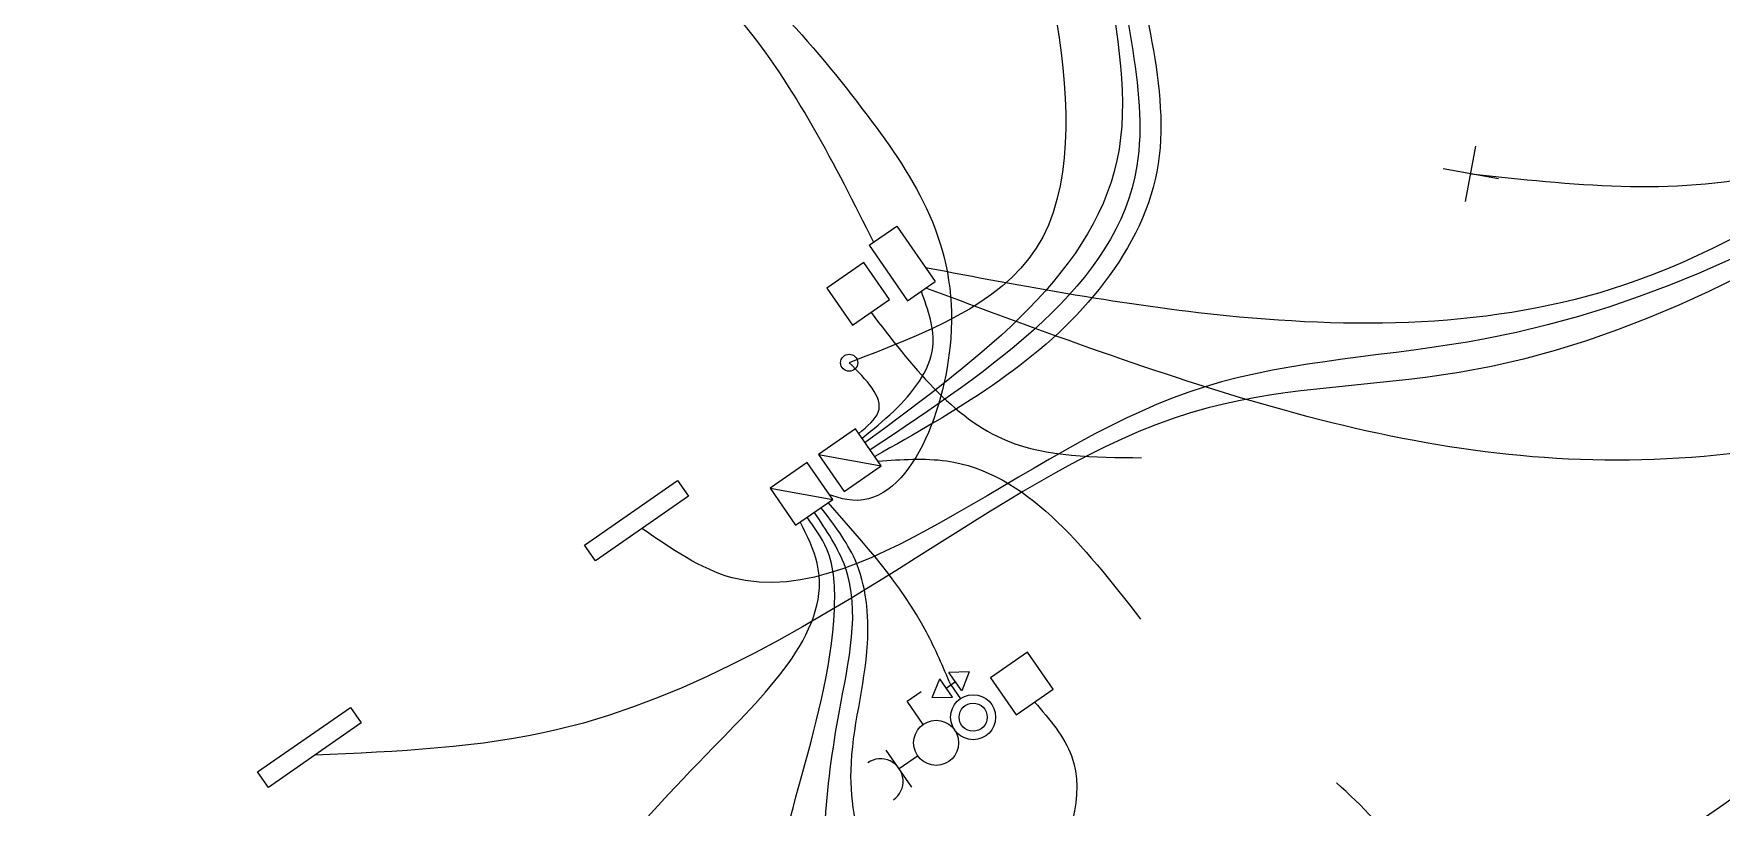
# Model space of a CAD drawing. Header units: metres. Extents: x 2747662.9 to 2747731.3, y 1250221.9 to 1250283.3.
# Drawn here: x 2747687.57 to 2747693.57, y 1250233.57 to 1250236.31 of the extents above; entities that cross this region are included whole.
import ezdxf

# ---------------------------------------------------------------- set-up
doc = ezdxf.new("R2010")
doc.units = ezdxf.units.M
doc.header["$MEASUREMENT"] = 0
doc.linetypes.add('EL_Boden', pattern=[900, 600, -300])
doc.layers.add('___elektro', color=7, linetype='Continuous')

msp = doc.modelspace()

# ---------------------------------------------------------------- linework, layer by layer
at = {"color": 30, "linetype": 'Continuous', "lineweight": 0, "true_color": 0xff8d1c}
msp.add_line((2747690.4664, 1250235.1455), (2747690.4664, 1250235.1455), dxfattribs=at)
msp.add_line((2747690.4664, 1250235.1455), (2747690.4664, 1250235.1455), dxfattribs=at)
for points in [[(2747689.5264, 1250234.4979), (2747689.8567, 1250234.7267)], [(2747689.8567, 1250234.7267), (2747689.8951, 1250234.6713)], [(2747689.8951, 1250234.6713), (2747689.5649, 1250234.4423)], [(2747689.5649, 1250234.4423), (2747689.5264, 1250234.4979)], [(2747688.364, 1250233.6927), (2747688.6943, 1250233.9215)], [(2747688.6943, 1250233.9215), (2747688.7327, 1250233.8661)], [(2747688.7327, 1250233.8661), (2747688.4025, 1250233.6372)], [(2747688.4025, 1250233.6372), (2747688.364, 1250233.6927)]]:
    msp.add_lwpolyline(points, dxfattribs=at)
msp.add_circle((2747690.4664, 1250235.1455), 0.0303, dxfattribs=at)
msp.add_circle((2747690.4664, 1250235.1455), 0.0303, dxfattribs=at)
at = {"color": 30, "linetype": 'EL_Boden', "lineweight": 0, "true_color": 0xff8d1c}
for points, knots in [([(2747696.3412, 1250239.0344), (2747696.4916, 1250238.8893), (2747696.642, 1250238.7442), (2747696.705, 1250238.5626), (2747696.7906, 1250238.3155), (2747696.7143, 1250238.0008), (2747696.5711, 1250237.7631), (2747696.5132, 1250237.667), (2747696.4443, 1250237.5835), (2747696.3715, 1250237.5032), (2747696.1565, 1250237.2662), (2747695.9066, 1250237.057), (2747695.6557, 1250236.853), (2747695.2296, 1250236.5064), (2747694.8006, 1250236.1748), (2747694.3395, 1250235.8701), (2747693.8156, 1250235.5239), (2747693.2502, 1250235.2125), (2747692.6344, 1250235.1107), (2747692.3372, 1250235.0615), (2747692.0283, 1250235.0612), (2747691.7423, 1250234.9854), (2747691.4063, 1250234.8963), (2747691.1021, 1250234.7029), (2747690.7968, 1250234.51), (2747690.3583, 1250234.233), (2747689.9177, 1250233.9569), (2747689.4313, 1250233.8423), (2747689.1534, 1250233.7769), (2747688.8605, 1250233.7643), (2747688.5676, 1250233.7516)], [0, 0, 0, 0, 1, 1, 1, 2, 2, 2, 3, 3, 3, 4, 4, 4, 5, 5, 5, 6, 6, 6, 7, 7, 7, 8, 8, 8, 9, 9, 9, 10, 10, 10, 10]), ([(2747696.3403, 1250239.0442), (2747696.4461, 1250238.8942), (2747696.5518, 1250238.7441), (2747696.607, 1250238.5708), (2747696.683, 1250238.332), (2747696.663, 1250238.0492), (2747696.5507, 1250237.8244), (2747696.5024, 1250237.7276), (2747696.437, 1250237.6416), (2747696.3671, 1250237.5598), (2747696.1723, 1250237.3318), (2747695.9431, 1250237.1371), (2747695.7122, 1250236.9456), (2747695.285, 1250236.5913), (2747694.8521, 1250236.2485), (2747694.384, 1250235.9475), (2747693.8751, 1250235.6201), (2747693.3245, 1250235.342), (2747692.726, 1250235.23), (2747692.3917, 1250235.1674), (2747692.0424, 1250235.1566), (2747691.7312, 1250235.0601), (2747691.4232, 1250234.9645), (2747691.1526, 1250234.7849), (2747690.8412, 1250234.6065), (2747690.585, 1250234.4598), (2747690.3011, 1250234.3139), (2747690.0507, 1250234.3818), (2747689.9394, 1250234.412), (2747689.8347, 1250234.4844), (2747689.73, 1250234.5568)], [0, 0, 0, 0, 1, 1, 1, 2, 2, 2, 3, 3, 3, 4, 4, 4, 5, 5, 5, 6, 6, 6, 7, 7, 7, 8, 8, 8, 9, 9, 9, 10, 10, 10, 10]), ([(2747691.0574, 1250236.9808), (2747691.1131, 1250236.7785), (2747691.1687, 1250236.5763), (2747691.2047, 1250236.3519), (2747691.2495, 1250236.0729), (2747691.2641, 1250235.7596), (2747691.1309, 1250235.5518), (2747691.0019, 1250235.3503), (2747690.7342, 1250235.2479), (2747690.4664, 1250235.1455)], [0, 0, 0, 0, 1, 1, 1, 2, 2, 2, 3, 3, 3, 3])]:
    msp.add_open_spline(points, degree=3, knots=knots, dxfattribs=at)
at = {"color": 30, "linetype": 'Continuous', "lineweight": 0, "true_color": 0xff8d1c}
for points, knots in [([(2747684.2586, 1250233.3701), (2747684.2353, 1250233.4451), (2747684.2121, 1250233.5201), (2747684.1996, 1250233.5944), (2747684.109, 1250234.1346), (2747684.5893, 1250234.6339), (2747685.0425, 1250235.0559), (2747685.6649, 1250235.6357), (2747686.2359, 1250236.0697), (2747686.848, 1250236.5088), (2747687.3297, 1250236.8543), (2747687.8368, 1250237.203), (2747688.3438, 1250237.5517)], [0, 0, 0, 0, 1, 1, 1, 2, 2, 2, 3, 3, 3, 4, 4, 4, 4]), ([(2747691.4135, 1250237.344), (2747691.3865, 1250237.3273), (2747691.3595, 1250237.3105), (2747691.3445, 1250237.2867), (2747691.325, 1250237.2561), (2747691.3256, 1250237.2136), (2747691.3266, 1250237.1723), (2747691.3315, 1250236.9644), (2747691.3473, 1250236.7842), (2747691.3757, 1250236.5915), (2747691.4093, 1250236.3637), (2747691.4606, 1250236.1186), (2747691.4255, 1250235.904), (2747691.3552, 1250235.475), (2747690.9394, 1250235.1684), (2747690.5236, 1250234.8618)], [0, 0, 0, 0, 1, 1, 1, 2, 2, 2, 3, 3, 3, 4, 4, 4, 5, 5, 5, 5]), ([(2747691.4577, 1250237.28), (2747691.4308, 1250237.2645), (2747691.404, 1250237.2491), (2747691.3875, 1250237.2281), (2747691.3461, 1250237.1755), (2747691.37, 1250237.0881), (2747691.3826, 1250237.0091), (2747691.3984, 1250236.9092), (2747691.396, 1250236.8227), (2747691.4022, 1250236.7328), (2747691.4224, 1250236.443), (2747691.5329, 1250236.117), (2747691.489, 1250235.8447), (2747691.4208, 1250235.4224), (2747690.9812, 1250235.1291), (2747690.5416, 1250234.8359)], [0, 0, 0, 0, 1, 1, 1, 2, 2, 2, 3, 3, 3, 4, 4, 4, 5, 5, 5, 5]), ([(2747691.5018, 1250237.216), (2747691.4748, 1250237.1981), (2747691.4479, 1250237.1802), (2747691.4334, 1250237.1568), (2747691.4039, 1250237.1091), (2747691.426, 1250237.0385), (2747691.4393, 1250236.9731), (2747691.458, 1250236.8808), (2747691.4591, 1250236.7991), (2747691.4676, 1250236.7152), (2747691.4978, 1250236.4168), (2747691.6218, 1250236.0917), (2747691.554, 1250235.796), (2747691.5198, 1250235.6467), (2747691.4367, 1250235.5049), (2747691.3359, 1250235.3841), (2747691.1272, 1250235.1337), (2747690.8425, 1250234.9731), (2747690.5578, 1250234.8125)], [0, 0, 0, 0, 1, 1, 1, 2, 2, 2, 3, 3, 3, 4, 4, 4, 5, 5, 5, 6, 6, 6, 6]), ([(2747689.5693, 1250236.8541), (2747689.7517, 1250236.6968), (2747689.9341, 1250236.5394), (2747690.0843, 1250236.3565), (2747690.2756, 1250236.1234), (2747690.4145, 1250235.8486), (2747690.5534, 1250235.5738)], [0, 0, 0, 0, 1, 1, 1, 2, 2, 2, 2]), ([(2747689.5857, 1250236.8656), (2747689.6735, 1250236.8177), (2747689.7613, 1250236.7698), (2747689.8443, 1250236.7149), (2747690.1143, 1250236.5363), (2747690.3344, 1250236.2838), (2747690.5302, 1250236.0244), (2747690.7004, 1250235.7989), (2747690.8523, 1250235.5682), (2747690.8272, 1250235.232), (2747690.8071, 1250234.9613), (2747690.6723, 1250234.6223), (2747690.4584, 1250234.6592), (2747690.4382, 1250234.6627), (2747690.4174, 1250234.6695), (2747690.3965, 1250234.6764)], [0, 0, 0, 0, 1, 1, 1, 2, 2, 2, 3, 3, 3, 4, 4, 4, 5, 5, 5, 5]), ([(2747692.6751, 1250235.8169), (2747693.0313, 1250235.7774), (2747693.3876, 1250235.738), (2747693.7425, 1250235.817), (2747694.1863, 1250235.9158), (2747694.6281, 1250236.1999), (2747695.0458, 1250236.104), (2747695.159, 1250236.078), (2747695.2703, 1250236.0242), (2747695.3817, 1250235.9703)], [0, 0, 0, 0, 1, 1, 1, 2, 2, 2, 3, 3, 3, 3]), ([(2747695.5552, 1250236.0905), (2747695.5194, 1250236.0966), (2747695.4836, 1250236.1027), (2747695.4475, 1250236.1085), (2747695.2871, 1250236.1344), (2747695.1219, 1250236.1544), (2747694.9629, 1250236.1448), (2747694.3611, 1250236.1082), (2747693.8471, 1250235.6464), (2747693.2655, 1250235.4369), (2747692.8028, 1250235.2702), (2747692.2973, 1250235.2631), (2747691.8078, 1250235.3122), (2747691.4454, 1250235.3485), (2747691.0917, 1250235.4156), (2747690.738, 1250235.4827)], [0, 0, 0, 0, 1, 1, 1, 2, 2, 2, 3, 3, 3, 4, 4, 4, 5, 5, 5, 5]), ([(2747692.3931, 1250232.8), (2747692.9508, 1250233.1579), (2747693.5086, 1250233.5158), (2747694.0089, 1250233.8911), (2747694.4919, 1250234.2534), (2747694.9213, 1250234.6319), (2747695.3792, 1250235.1815), (2747695.5148, 1250235.3443), (2747695.6529, 1250235.522), (2747695.6134, 1250235.6873), (2747695.596, 1250235.7601), (2747695.5442, 1250235.8305), (2747695.4923, 1250235.9009)], [0, 0, 0, 0, 1, 1, 1, 2, 2, 2, 3, 3, 3, 4, 4, 4, 4]), ([(2747695.4606, 1250235.8789), (2747695.4869, 1250235.8383), (2747695.5132, 1250235.7977), (2747695.5276, 1250235.7585), (2747695.6178, 1250235.5127), (2747695.2392, 1250235.3205), (2747694.8907, 1250235.1755), (2747693.7098, 1250234.6839), (2747692.8736, 1250234.7331), (2747691.9709, 1250234.9883), (2747691.5692, 1250235.1018), (2747691.1542, 1250235.2562), (2747690.7393, 1250235.4106)], [0, 0, 0, 0, 1, 1, 1, 2, 2, 2, 3, 3, 3, 4, 4, 4, 4]), ([(2747690.5122, 1250234.8781), (2747690.5501, 1250234.9083), (2747690.588, 1250234.9385), (2747690.6248, 1250234.9736), (2747690.6914, 1250235.037), (2747690.7545, 1250235.1166), (2747690.7638, 1250235.2012), (2747690.7708, 1250235.2653), (2747690.7469, 1250235.3323), (2747690.723, 1250235.3993)], [0, 0, 0, 0, 1, 1, 1, 2, 2, 2, 3, 3, 3, 3]), ([(2747690.544, 1250235.324), (2747690.6886, 1250235.1359), (2747690.8331, 1250234.9478), (2747691.0287, 1250234.868), (2747691.1698, 1250234.8105), (2747691.3373, 1250234.8093), (2747691.5049, 1250234.8082)], [0, 0, 0, 0, 1, 1, 1, 2, 2, 2, 2]), ([(2747690.5008, 1250234.8946), (2747690.5306, 1250234.919), (2747690.5604, 1250234.9435), (2747690.5699, 1250234.9701), (2747690.5889, 1250235.023), (2747690.5277, 1250235.0843), (2747690.4664, 1250235.1455)], [0, 0, 0, 0, 1, 1, 1, 2, 2, 2, 2]), ([(2747690.5691, 1250234.7961), (2747690.652, 1250234.8018), (2747690.7349, 1250234.8075), (2747690.8119, 1250234.7967), (2747691.0942, 1250234.7572), (2747691.298, 1250234.4962), (2747691.5018, 1250234.2351)], [0, 0, 0, 0, 1, 1, 1, 2, 2, 2, 2]), ([(2747692.5705, 1250231.7133), (2747692.3517, 1250231.8421), (2747692.1329, 1250231.9709), (2747691.9086, 1250232.0983), (2747691.4632, 1250232.3512), (2747690.9961, 1250232.5983), (2747690.7032, 1250233.0255), (2747690.5664, 1250233.2252), (2747690.4675, 1250233.4642), (2747690.473, 1250233.6979), (2747690.4765, 1250233.8472), (2747690.5225, 1250233.9944), (2747690.5315, 1250234.1482), (2747690.5375, 1250234.25), (2747690.5272, 1250234.3547), (2747690.4872, 1250234.4454), (2747690.4576, 1250234.5123), (2747690.4119, 1250234.5717), (2747690.3662, 1250234.631)], [0, 0, 0, 0, 1, 1, 1, 2, 2, 2, 3, 3, 3, 4, 4, 4, 5, 5, 5, 6, 6, 6, 6]), ([(2747690.8273, 1250234.0017), (2747690.8003, 1250234.065), (2747690.7732, 1250234.1282), (2747690.7411, 1250234.1885), (2747690.6509, 1250234.3577), (2747690.5212, 1250234.5031), (2747690.3915, 1250234.6485)], [0, 0, 0, 0, 1, 1, 1, 2, 2, 2, 2]), ([(2747689.111, 1250231.584), (2747689.1303, 1250232.0468), (2747689.1497, 1250232.5097), (2747689.3129, 1250232.892), (2747689.4502, 1250233.2135), (2747689.6893, 1250233.4781), (2747689.9842, 1250233.7797), (2747690.183, 1250233.983), (2747690.4073, 1250234.2031), (2747690.3524, 1250234.4335), (2747690.3408, 1250234.4821), (2747690.3168, 1250234.5311), (2747690.2928, 1250234.5802)], [0, 0, 0, 0, 1, 1, 1, 2, 2, 2, 3, 3, 3, 4, 4, 4, 4]), ([(2747690.3956, 1250232.2916), (2747690.2964, 1250232.5396), (2747690.1971, 1250232.7876), (2747690.1877, 1250233.0352), (2747690.1725, 1250233.4373), (2747690.3944, 1250233.8384), (2747690.4138, 1250234.2686), (2747690.4172, 1250234.3428), (2747690.4145, 1250234.4179), (2747690.3869, 1250234.4833), (2747690.3699, 1250234.5236), (2747690.3433, 1250234.5602), (2747690.3168, 1250234.5968)], [0, 0, 0, 0, 1, 1, 1, 2, 2, 2, 3, 3, 3, 4, 4, 4, 4]), ([(2747692.2168, 1250230.7096), (2747691.9932, 1250230.9369), (2747691.7696, 1250231.1643), (2747691.536, 1250231.4026), (2747691.0432, 1250231.9052), (2747690.5057, 1250232.4565), (2747690.3987, 1250233.1073), (2747690.3567, 1250233.3622), (2747690.3809, 1250233.6325), (2747690.432, 1250233.9095), (2747690.4644, 1250234.0852), (2747690.5076, 1250234.2637), (2747690.4529, 1250234.4185), (2747690.4287, 1250234.4868), (2747690.3854, 1250234.5506), (2747690.3422, 1250234.6144)], [0, 0, 0, 0, 1, 1, 1, 2, 2, 2, 3, 3, 3, 4, 4, 4, 5, 5, 5, 5]), ([(2747691.1253, 1250233.9404), (2747691.1785, 1250233.8786), (2747691.2316, 1250233.8169), (2747691.2569, 1250233.749), (2747691.3087, 1250233.6099), (2747691.2437, 1250233.4449), (2747691.1788, 1250233.2799)], [0, 0, 0, 0, 1, 1, 1, 2, 2, 2, 2]), ([(2747692.2984, 1250232.9234), (2747692.3767, 1250233.0877), (2747692.4551, 1250233.2519), (2747692.4121, 1250233.3889), (2747692.3815, 1250233.4863), (2747692.2897, 1250233.5699), (2747692.1978, 1250233.6536)], [0, 0, 0, 0, 1, 1, 1, 2, 2, 2, 2])]:
    msp.add_open_spline(points, degree=3, knots=knots, dxfattribs=at)
at = {"layer": '___elektro', "color": 30, "linetype": 'Continuous', "lineweight": 0, "true_color": 0xff8d1c}
for p, q in [((2747692.6571, 1250235.7183), (2747692.6929, 1250235.9151)), ((2747692.7734, 1250235.7989), (2747692.5766, 1250235.8346)), ((2747692.675, 1250235.8167), (2747692.675, 1250235.8168)), ((2747690.5369, 1250235.5624), (2747690.6355, 1250235.6307)), ((2747690.5697, 1250235.5851), (2747690.5698, 1250235.5852)), ((2747690.5862, 1250235.5965), (2747690.5862, 1250235.5965)), ((2747690.6026, 1250235.6079), (2747690.6027, 1250235.6079)), ((2747690.6191, 1250235.6193), (2747690.6191, 1250235.6193)), ((2747690.6355, 1250235.6307), (2747690.7722, 1250235.4334)), ((2747690.6469, 1250235.6142), (2747690.6469, 1250235.6143)), ((2747690.6583, 1250235.5978), (2747690.6583, 1250235.5978)), ((2747690.5369, 1250235.5624), (2747690.6735, 1250235.3651)), ((2747690.5482, 1250235.5459), (2747690.5483, 1250235.5459)), ((2747690.5533, 1250235.5737), (2747690.5533, 1250235.5738)), ((2747690.5596, 1250235.5295), (2747690.5597, 1250235.5295)), ((2747690.6697, 1250235.5814), (2747690.6697, 1250235.5814)), ((2747690.6811, 1250235.5649), (2747690.6811, 1250235.5649)), ((2747690.6924, 1250235.5485), (2747690.6925, 1250235.5485)), ((2747690.7038, 1250235.532), (2747690.7039, 1250235.5321)), ((2747690.5185, 1250235.501), (2747690.387, 1250235.4099)), ((2747690.6096, 1250235.3695), (2747690.5185, 1250235.501)), ((2747690.5299, 1250235.4846), (2747690.53, 1250235.4846)), ((2747690.571, 1250235.513), (2747690.5711, 1250235.5131)), ((2747690.5824, 1250235.4966), (2747690.5825, 1250235.4966)), ((2747690.5938, 1250235.4801), (2747690.5938, 1250235.4802)), ((2747690.7152, 1250235.5156), (2747690.7153, 1250235.5156)), ((2747690.7266, 1250235.4992), (2747690.7266, 1250235.4992)), ((2747690.738, 1250235.4827), (2747690.738, 1250235.4827)), ((2747690.7494, 1250235.4663), (2747690.7494, 1250235.4663)), ((2747690.387, 1250235.4099), (2747690.4781, 1250235.2784)), ((2747690.6052, 1250235.4637), (2747690.6052, 1250235.4637)), ((2747690.6166, 1250235.4473), (2747690.6166, 1250235.4473)), ((2747690.628, 1250235.4308), (2747690.628, 1250235.4309)), ((2747690.6394, 1250235.4144), (2747690.6394, 1250235.4144)), ((2747690.6735, 1250235.3651), (2747690.7722, 1250235.4334)), ((2747690.7393, 1250235.4106), (2747690.7393, 1250235.4106)), ((2747690.7557, 1250235.422), (2747690.7558, 1250235.422)), ((2747690.7608, 1250235.4498), (2747690.7608, 1250235.4499)), ((2747690.4781, 1250235.2784), (2747690.6096, 1250235.3695)), ((2747690.6507, 1250235.3979), (2747690.6508, 1250235.398)), ((2747690.6621, 1250235.3815), (2747690.6622, 1250235.3815)), ((2747690.69, 1250235.3764), (2747690.69, 1250235.3765)), ((2747690.7064, 1250235.3878), (2747690.7064, 1250235.3879)), ((2747690.7228, 1250235.3992), (2747690.7229, 1250235.3993)), ((2747690.4893, 1250234.9109), (2747690.3578, 1250234.8198)), ((2747690.4236, 1250234.8654), (2747690.4236, 1250234.8654)), ((2747690.44, 1250234.8768), (2747690.44, 1250234.8768)), ((2747690.4564, 1250234.8882), (2747690.4565, 1250234.8882)), ((2747690.4729, 1250234.8996), (2747690.4729, 1250234.8996)), ((2747690.5804, 1250234.7794), (2747690.4893, 1250234.9109)), ((2747690.5007, 1250234.8945), (2747690.5008, 1250234.8945)), ((2747690.5121, 1250234.8781), (2747690.5121, 1250234.8781)), ((2747690.3578, 1250234.8198), (2747690.4489, 1250234.6883)), ((2747690.3578, 1250234.8198), (2747690.5804, 1250234.7794)), ((2747690.3742, 1250234.8312), (2747690.3743, 1250234.8313)), ((2747690.3907, 1250234.8426), (2747690.3907, 1250234.8426)), ((2747690.4071, 1250234.854), (2747690.4072, 1250234.854)), ((2747690.5235, 1250234.8616), (2747690.5235, 1250234.8616)), ((2747690.5349, 1250234.8452), (2747690.5349, 1250234.8452)), ((2747690.5463, 1250234.8287), (2747690.5463, 1250234.8288)), ((2747690.5577, 1250234.8123), (2747690.5577, 1250234.8123)), ((2747690.3167, 1250234.7914), (2747690.1852, 1250234.7003)), ((2747690.2509, 1250234.7458), (2747690.251, 1250234.7458)), ((2747690.2674, 1250234.7572), (2747690.2674, 1250234.7572)), ((2747690.2838, 1250234.7686), (2747690.2839, 1250234.7686)), ((2747690.3003, 1250234.78), (2747690.3003, 1250234.78)), ((2747690.4078, 1250234.6598), (2747690.3167, 1250234.7914)), ((2747690.3281, 1250234.7749), (2747690.3281, 1250234.775)), ((2747690.3395, 1250234.7585), (2747690.3395, 1250234.7585)), ((2747690.3692, 1250234.8034), (2747690.3692, 1250234.8034)), ((2747690.3806, 1250234.787), (2747690.3806, 1250234.787)), ((2747690.392, 1250234.7705), (2747690.392, 1250234.7705)), ((2747690.4034, 1250234.7541), (2747690.4034, 1250234.7541)), ((2747690.4489, 1250234.6883), (2747690.5804, 1250234.7794)), ((2747690.5311, 1250234.7452), (2747690.5311, 1250234.7453)), ((2747690.5475, 1250234.7566), (2747690.5476, 1250234.7567)), ((2747690.564, 1250234.768), (2747690.564, 1250234.7681)), ((2747690.569, 1250234.7959), (2747690.5691, 1250234.7959)), ((2747690.1852, 1250234.7003), (2747690.2763, 1250234.5687)), ((2747690.1852, 1250234.7003), (2747690.4078, 1250234.6598)), ((2747690.2016, 1250234.7116), (2747690.2016, 1250234.7117)), ((2747690.218, 1250234.723), (2747690.2181, 1250234.7231)), ((2747690.2345, 1250234.7344), (2747690.2345, 1250234.7345)), ((2747690.3509, 1250234.742), (2747690.3509, 1250234.7421)), ((2747690.3622, 1250234.7256), (2747690.3623, 1250234.7256)), ((2747690.3736, 1250234.7092), (2747690.3737, 1250234.7092)), ((2747690.385, 1250234.6927), (2747690.3851, 1250234.6927)), ((2747690.4147, 1250234.7376), (2747690.4148, 1250234.7377)), ((2747690.4261, 1250234.7212), (2747690.4262, 1250234.7212)), ((2747690.4375, 1250234.7047), (2747690.4376, 1250234.7048)), ((2747690.4653, 1250234.6997), (2747690.4654, 1250234.6997)), ((2747690.4818, 1250234.7111), (2747690.4818, 1250234.7111)), ((2747690.4982, 1250234.7225), (2747690.4983, 1250234.7225)), ((2747690.5147, 1250234.7339), (2747690.5147, 1250234.7339)), ((2747690.1966, 1250234.6838), (2747690.1966, 1250234.6838)), ((2747690.2079, 1250234.6674), (2747690.208, 1250234.6674)), ((2747690.2193, 1250234.6509), (2747690.2194, 1250234.651)), ((2747690.2307, 1250234.6345), (2747690.2308, 1250234.6345)), ((2747690.2763, 1250234.5687), (2747690.4078, 1250234.6598)), ((2747690.3585, 1250234.6257), (2747690.3585, 1250234.6257)), ((2747690.3749, 1250234.6371), (2747690.375, 1250234.6371)), ((2747690.3914, 1250234.6484), (2747690.3914, 1250234.6485)), ((2747690.3964, 1250234.6763), (2747690.3965, 1250234.6763)), ((2747690.2421, 1250234.6181), (2747690.2422, 1250234.6181)), ((2747690.2535, 1250234.6016), (2747690.2535, 1250234.6016)), ((2747690.2649, 1250234.5852), (2747690.2649, 1250234.5852)), ((2747690.2927, 1250234.5801), (2747690.2928, 1250234.5801)), ((2747690.3092, 1250234.5915), (2747690.3092, 1250234.5915)), ((2747690.3256, 1250234.6029), (2747690.3256, 1250234.6029)), ((2747690.342, 1250234.6143), (2747690.3421, 1250234.6143)), ((2747691.0998, 1250234.1174), (2747690.9683, 1250234.0263)), ((2747691.191, 1250233.9858), (2747691.0998, 1250234.1174)), ((2747690.8931, 1250234.0471), (2747690.821, 1250234.0458)), ((2747690.8665, 1250233.9801), (2747690.821, 1250234.0458)), ((2747690.8931, 1250234.0471), (2747690.8665, 1250233.9801)), ((2747690.9683, 1250234.0263), (2747691.0594, 1250233.8947)), ((2747690.9848, 1250234.0376), (2747690.9848, 1250234.0377)), ((2747690.673, 1250233.9433), (2747690.7223, 1250233.9775)), ((2747690.7615, 1250233.956), (2747690.7881, 1250234.0231)), ((2747690.8336, 1250233.9573), (2747690.7881, 1250234.0231)), ((2747690.8108, 1250233.9902), (2747690.8437, 1250234.0129)), ((2747690.8273, 1250234.0016), (2747690.8615, 1250233.9522)), ((2747691.0594, 1250233.8947), (2747691.191, 1250233.9858)), ((2747690.7299, 1250233.8611), (2747690.673, 1250233.9433)), ((2747690.7615, 1250233.956), (2747690.8336, 1250233.9573)), ((2747690.8615, 1250233.9522), (2747690.8615, 1250233.9523)), ((2747690.9728, 1250233.932), (2747690.9728, 1250233.9321)), ((2747690.7299, 1250233.8611), (2747690.73, 1250233.8612)), ((2747690.8412, 1250233.8409), (2747690.8413, 1250233.8409)), ((2747690.8412, 1250233.8409), (2747690.8413, 1250233.8409)), ((2747690.9526, 1250233.8207), (2747690.9526, 1250233.8207)), ((2747690.6895, 1250233.6385), (2747690.5984, 1250233.77)), ((2747690.644, 1250233.7043), (2747690.7097, 1250233.7498)), ((2747690.7097, 1250233.7498), (2747690.7098, 1250233.7498)), ((2747690.821, 1250233.7296), (2747690.8211, 1250233.7296))]:
    msp.add_line(p, q, dxfattribs=at)
for points in [[(2747689.5264, 1250234.4979), (2747689.8567, 1250234.7267), (2747689.8951, 1250234.6713), (2747689.5649, 1250234.4423)], [(2747688.364, 1250233.6927), (2747688.6943, 1250233.9215), (2747688.7327, 1250233.8661), (2747688.4025, 1250233.6372)]]:
    msp.add_lwpolyline(points, close=True, dxfattribs=at)
for centre, radius in [((2747690.907, 1250233.8865), 0.08), ((2747690.907, 1250233.8865), 0.05), ((2747690.7755, 1250233.7954), 0.08)]:
    msp.add_circle(centre, radius, dxfattribs=at)
msp.add_arc((2747690.5782, 1250233.6587), 0.08, 304.70989, 124.70989, dxfattribs=at)

doc.saveas('drawing.dxf')
